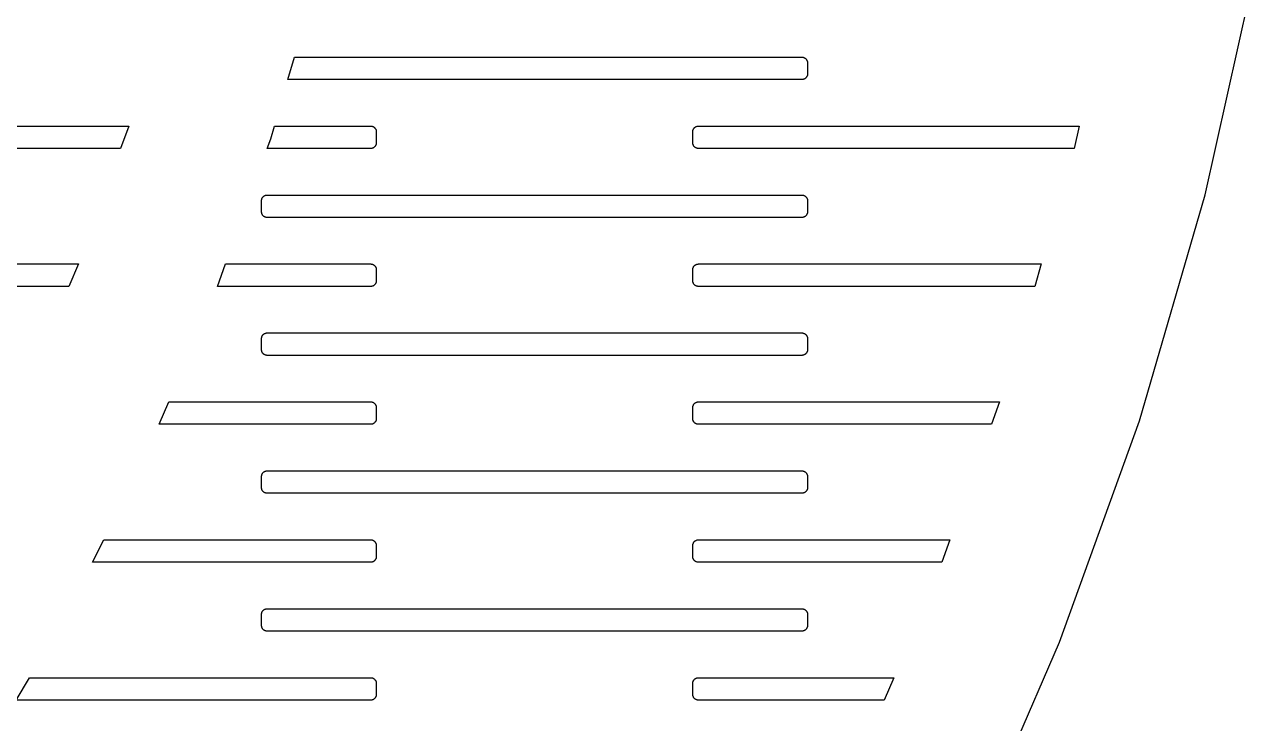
# Model space of a CAD drawing. Header units: metres. Extents: x -217 to 217, y -217 to 217.
# Drawn here: x 141.9 to 213.3, y -84.7 to -44.1 of the extents above; entities that cross this region are included whole.
import ezdxf

# ---------------------------------------------------------------- set-up
doc = ezdxf.new("R2010")
doc.units = ezdxf.units.M

msp = doc.modelspace()

# ---------------------------------------------------------------- linework, layer by layer
for p, q in [((210.374, -54.0147), (213.35, -40.6987)), ((157.206, -47.3222), (157.584, -46.0222)), ((157.584, -46.0222), (187.003, -46.0222)), ((187.003, -46.0222), (187.023, -46.0228)), ((187.023, -46.0228), (187.044, -46.0248)), ((187.044, -46.0248), (187.064, -46.028)), ((187.064, -46.028), (187.084, -46.0324)), ((187.084, -46.0324), (187.103, -46.0381)), ((187.103, -46.0381), (187.122, -46.045)), ((187.122, -46.045), (187.141, -46.0531)), ((187.141, -46.0531), (187.159, -46.0624)), ((187.159, -46.0624), (187.177, -46.0728)), ((187.177, -46.0728), (187.194, -46.0843)), ((187.194, -46.0843), (187.21, -46.0968)), ((187.21, -46.0968), (187.225, -46.1103)), ((187.225, -46.1103), (187.24, -46.1247)), ((187.24, -46.1247), (187.253, -46.14)), ((187.253, -46.14), (187.266, -46.1562)), ((187.266, -46.1562), (187.277, -46.173)), ((187.277, -46.173), (187.288, -46.1906)), ((187.288, -46.1906), (187.297, -46.2088)), ((187.297, -46.2088), (187.305, -46.2276)), ((187.305, -46.2276), (187.312, -46.2468)), ((187.312, -46.2468), (187.318, -46.2664)), ((187.318, -46.2664), (187.322, -46.2863)), ((187.322, -46.2863), (187.325, -46.3065)), ((187.325, -46.3065), (187.327, -46.3268)), ((187.327, -46.3268), (187.328, -46.3472)), ((187.328, -46.3472), (187.328, -46.9972)), ((187.305, -47.1168), (187.297, -47.1356)), ((187.312, -47.0976), (187.305, -47.1168)), ((187.318, -47.078), (187.312, -47.0976)), ((187.322, -47.0581), (187.318, -47.078)), ((187.325, -47.0379), (187.322, -47.0581)), ((187.327, -47.0176), (187.325, -47.0379)), ((187.328, -46.9972), (187.327, -47.0176)), ((187.003, -47.3222), (157.206, -47.3222)), ((187.023, -47.3215), (187.003, -47.3222)), ((187.044, -47.3196), (187.023, -47.3215)), ((187.064, -47.3164), (187.044, -47.3196)), ((187.084, -47.312), (187.064, -47.3164)), ((187.103, -47.3063), (187.084, -47.312)), ((187.122, -47.2994), (187.103, -47.3063)), ((187.141, -47.2913), (187.122, -47.2994)), ((187.159, -47.282), (187.141, -47.2913)), ((187.177, -47.2716), (187.159, -47.282)), ((187.194, -47.2601), (187.177, -47.2716)), ((187.21, -47.2476), (187.194, -47.2601)), ((187.225, -47.2341), (187.21, -47.2476)), ((187.24, -47.2197), (187.225, -47.2341)), ((187.253, -47.2044), (187.24, -47.2197)), ((187.266, -47.1882), (187.253, -47.2044)), ((187.277, -47.1713), (187.266, -47.1882)), ((187.288, -47.1538), (187.277, -47.1713)), ((187.297, -47.1356), (187.288, -47.1538)), ((131.003, -50.0222), (147.975, -50.0222)), ((147.975, -50.0222), (147.507, -51.3222)), ((156.209, -50.7554), (156.422, -50.0222)), ((156.422, -50.0222), (162.003, -50.0222)), ((162.003, -50.0222), (162.023, -50.0228)), ((162.023, -50.0228), (162.044, -50.0248)), ((162.044, -50.0248), (162.064, -50.028)), ((162.064, -50.028), (162.084, -50.0324)), ((162.084, -50.0324), (162.103, -50.0381)), ((162.103, -50.0381), (162.122, -50.045)), ((162.122, -50.045), (162.141, -50.0531)), ((162.141, -50.0531), (162.159, -50.0624)), ((162.159, -50.0624), (162.177, -50.0728)), ((162.177, -50.0728), (162.194, -50.0843)), ((162.194, -50.0843), (162.21, -50.0968)), ((162.21, -50.0968), (162.225, -50.1103)), ((162.225, -50.1103), (162.24, -50.1247)), ((162.24, -50.1247), (162.253, -50.14)), ((162.253, -50.14), (162.266, -50.1562)), ((162.266, -50.1562), (162.277, -50.173)), ((162.277, -50.173), (162.288, -50.1906)), ((162.288, -50.1906), (162.297, -50.2088)), ((162.297, -50.2088), (162.305, -50.2276)), ((162.305, -50.2276), (162.312, -50.2468)), ((162.312, -50.2468), (162.318, -50.2664)), ((162.318, -50.2664), (162.322, -50.2863)), ((162.322, -50.2863), (162.325, -50.3065)), ((162.325, -50.3065), (162.327, -50.3268)), ((162.327, -50.3268), (162.328, -50.3472)), ((162.328, -50.3472), (162.328, -50.9972)), ((180.678, -50.3268), (180.68, -50.3065)), ((180.678, -50.3472), (180.678, -50.3268)), ((180.678, -50.9972), (180.678, -50.3472)), ((180.68, -50.3065), (180.684, -50.2863)), ((180.684, -50.2863), (180.688, -50.2664)), ((180.688, -50.2664), (180.694, -50.2468)), ((180.694, -50.2468), (180.701, -50.2276)), ((180.701, -50.2276), (180.709, -50.2088)), ((180.709, -50.2088), (180.718, -50.1906)), ((180.718, -50.1906), (180.728, -50.173)), ((180.728, -50.173), (180.74, -50.1562)), ((180.74, -50.1562), (180.752, -50.14)), ((180.752, -50.14), (180.766, -50.1247)), ((180.766, -50.1247), (180.78, -50.1103)), ((180.78, -50.1103), (180.796, -50.0968)), ((180.796, -50.0968), (180.812, -50.0843)), ((180.812, -50.0843), (180.829, -50.0728)), ((180.829, -50.0728), (180.846, -50.0624)), ((180.846, -50.0624), (180.864, -50.0531)), ((180.864, -50.0531), (180.883, -50.045)), ((180.883, -50.045), (180.902, -50.0381)), ((180.902, -50.0381), (180.922, -50.0324)), ((180.922, -50.0324), (180.942, -50.028)), ((180.942, -50.028), (180.962, -50.0248)), ((180.962, -50.0248), (180.982, -50.0228)), ((180.982, -50.0228), (181.003, -50.0222)), ((181.003, -50.0222), (203.073, -50.0222)), ((203.073, -50.0222), (202.782, -51.3222)), ((147.507, -51.3222), (131.003, -51.3222)), ((156.005, -51.3222), (156.209, -50.7554)), ((162.003, -51.3222), (156.005, -51.3222)), ((162.023, -51.3215), (162.003, -51.3222)), ((162.044, -51.3196), (162.023, -51.3215)), ((162.064, -51.3164), (162.044, -51.3196)), ((162.084, -51.312), (162.064, -51.3164)), ((162.103, -51.3063), (162.084, -51.312)), ((162.122, -51.2994), (162.103, -51.3063)), ((162.141, -51.2913), (162.122, -51.2994)), ((162.159, -51.282), (162.141, -51.2913)), ((162.177, -51.2716), (162.159, -51.282)), ((162.194, -51.2601), (162.177, -51.2716)), ((162.21, -51.2476), (162.194, -51.2601)), ((162.225, -51.2341), (162.21, -51.2476)), ((162.24, -51.2197), (162.225, -51.2341)), ((162.253, -51.2044), (162.24, -51.2197)), ((162.266, -51.1882), (162.253, -51.2044)), ((162.277, -51.1713), (162.266, -51.1882)), ((162.288, -51.1538), (162.277, -51.1713)), ((162.297, -51.1356), (162.288, -51.1538)), ((162.305, -51.1168), (162.297, -51.1356)), ((162.312, -51.0976), (162.305, -51.1168)), ((162.318, -51.078), (162.312, -51.0976)), ((162.322, -51.0581), (162.318, -51.078)), ((162.325, -51.0379), (162.322, -51.0581)), ((162.327, -51.0176), (162.325, -51.0379)), ((162.328, -50.9972), (162.327, -51.0176)), ((180.678, -51.0176), (180.678, -50.9972)), ((180.68, -51.0379), (180.678, -51.0176)), ((180.684, -51.0581), (180.68, -51.0379)), ((180.688, -51.078), (180.684, -51.0581)), ((180.694, -51.0976), (180.688, -51.078)), ((180.701, -51.1168), (180.694, -51.0976)), ((180.709, -51.1356), (180.701, -51.1168)), ((180.718, -51.1538), (180.709, -51.1356)), ((180.728, -51.1713), (180.718, -51.1538)), ((180.74, -51.1882), (180.728, -51.1713)), ((180.752, -51.2044), (180.74, -51.1882)), ((180.766, -51.2197), (180.752, -51.2044)), ((180.78, -51.2341), (180.766, -51.2197)), ((180.796, -51.2476), (180.78, -51.2341)), ((180.812, -51.2601), (180.796, -51.2476)), ((180.829, -51.2716), (180.812, -51.2601)), ((180.846, -51.282), (180.829, -51.2716)), ((180.864, -51.2913), (180.846, -51.282)), ((180.883, -51.2994), (180.864, -51.2913)), ((180.902, -51.3063), (180.883, -51.2994)), ((180.922, -51.312), (180.902, -51.3063)), ((180.942, -51.3164), (180.922, -51.312)), ((180.962, -51.3196), (180.942, -51.3164)), ((180.982, -51.3215), (180.962, -51.3196)), ((181.003, -51.3222), (180.982, -51.3215)), ((202.782, -51.3222), (181.003, -51.3222)), ((155.684, -54.2863), (155.688, -54.2664)), ((155.688, -54.2664), (155.694, -54.2468)), ((155.694, -54.2468), (155.701, -54.2276)), ((155.701, -54.2276), (155.709, -54.2088)), ((155.709, -54.2088), (155.718, -54.1906)), ((155.718, -54.1906), (155.728, -54.173)), ((155.728, -54.173), (155.74, -54.1562)), ((155.74, -54.1562), (155.752, -54.14)), ((155.752, -54.14), (155.766, -54.1247)), ((155.766, -54.1247), (155.78, -54.1103)), ((155.78, -54.1103), (155.796, -54.0968)), ((155.796, -54.0968), (155.812, -54.0843)), ((155.812, -54.0843), (155.829, -54.0728)), ((155.829, -54.0728), (155.846, -54.0624)), ((155.846, -54.0624), (155.864, -54.0531)), ((155.864, -54.0531), (155.883, -54.045)), ((155.883, -54.045), (155.902, -54.0381)), ((155.902, -54.0381), (155.922, -54.0324)), ((155.922, -54.0324), (155.942, -54.028)), ((155.942, -54.028), (155.962, -54.0248)), ((155.962, -54.0248), (155.982, -54.0228)), ((155.982, -54.0228), (156.003, -54.0222)), ((156.003, -54.0222), (187.003, -54.0222)), ((187.003, -54.0222), (187.023, -54.0228)), ((187.023, -54.0228), (187.044, -54.0248)), ((187.044, -54.0248), (187.064, -54.028)), ((187.064, -54.028), (187.084, -54.0324)), ((187.084, -54.0324), (187.103, -54.0381)), ((187.103, -54.0381), (187.122, -54.045)), ((187.122, -54.045), (187.141, -54.0531)), ((187.141, -54.0531), (187.159, -54.0624)), ((187.159, -54.0624), (187.177, -54.0728)), ((187.177, -54.0728), (187.194, -54.0843)), ((187.194, -54.0843), (187.21, -54.0968)), ((187.21, -54.0968), (187.225, -54.1103)), ((187.225, -54.1103), (187.24, -54.1247)), ((187.24, -54.1247), (187.253, -54.14)), ((187.253, -54.14), (187.266, -54.1562)), ((187.266, -54.1562), (187.277, -54.173)), ((187.277, -54.173), (187.288, -54.1906)), ((187.288, -54.1906), (187.297, -54.2088)), ((187.297, -54.2088), (187.305, -54.2276)), ((187.305, -54.2276), (187.312, -54.2468)), ((187.312, -54.2468), (187.318, -54.2664)), ((187.318, -54.2664), (187.322, -54.2863)), ((206.567, -67.1176), (210.374, -54.0147)), ((155.678, -54.3268), (155.68, -54.3065)), ((155.678, -54.3472), (155.678, -54.3268)), ((155.678, -54.9972), (155.678, -54.3472)), ((155.68, -54.3065), (155.684, -54.2863)), ((187.322, -54.2863), (187.325, -54.3065)), ((187.325, -54.3065), (187.327, -54.3268)), ((187.327, -54.3268), (187.328, -54.3472)), ((187.328, -54.3472), (187.328, -54.9972)), ((155.678, -55.0176), (155.678, -54.9972)), ((155.68, -55.0379), (155.678, -55.0176)), ((155.684, -55.0581), (155.68, -55.0379)), ((155.688, -55.078), (155.684, -55.0581)), ((155.694, -55.0976), (155.688, -55.078)), ((155.701, -55.1168), (155.694, -55.0976)), ((155.709, -55.1356), (155.701, -55.1168)), ((155.718, -55.1538), (155.709, -55.1356)), ((155.728, -55.1713), (155.718, -55.1538)), ((155.74, -55.1882), (155.728, -55.1713)), ((155.752, -55.2044), (155.74, -55.1882)), ((155.766, -55.2197), (155.752, -55.2044)), ((155.78, -55.2341), (155.766, -55.2197)), ((155.796, -55.2476), (155.78, -55.2341)), ((155.812, -55.2601), (155.796, -55.2476)), ((155.829, -55.2716), (155.812, -55.2601)), ((155.846, -55.282), (155.829, -55.2716)), ((155.864, -55.2913), (155.846, -55.282)), ((155.883, -55.2994), (155.864, -55.2913)), ((155.902, -55.3063), (155.883, -55.2994)), ((155.922, -55.312), (155.902, -55.3063)), ((155.942, -55.3164), (155.922, -55.312)), ((155.962, -55.3196), (155.942, -55.3164)), ((155.982, -55.3215), (155.962, -55.3196)), ((156.003, -55.3222), (155.982, -55.3215)), ((187.003, -55.3222), (156.003, -55.3222)), ((187.023, -55.3215), (187.003, -55.3222)), ((187.044, -55.3196), (187.023, -55.3215)), ((187.064, -55.3164), (187.044, -55.3196)), ((187.084, -55.312), (187.064, -55.3164)), ((187.103, -55.3063), (187.084, -55.312)), ((187.122, -55.2994), (187.103, -55.3063)), ((187.141, -55.2913), (187.122, -55.2994)), ((187.159, -55.282), (187.141, -55.2913)), ((187.177, -55.2716), (187.159, -55.282)), ((187.194, -55.2601), (187.177, -55.2716)), ((187.21, -55.2476), (187.194, -55.2601)), ((187.225, -55.2341), (187.21, -55.2476)), ((187.24, -55.2197), (187.225, -55.2341)), ((187.253, -55.2044), (187.24, -55.2197)), ((187.266, -55.1882), (187.253, -55.2044)), ((187.277, -55.1713), (187.266, -55.1882)), ((187.288, -55.1538), (187.277, -55.1713)), ((187.297, -55.1356), (187.288, -55.1538)), ((187.305, -55.1168), (187.297, -55.1356)), ((187.312, -55.0976), (187.305, -55.1168)), ((187.318, -55.078), (187.312, -55.0976)), ((187.322, -55.0581), (187.318, -55.078)), ((187.325, -55.0379), (187.322, -55.0581)), ((187.327, -55.0176), (187.325, -55.0379)), ((187.328, -54.9972), (187.327, -55.0176)), ((131.003, -58.0222), (145.058, -58.0222)), ((145.058, -58.0222), (144.495, -59.3222)), ((153.125, -59.3222), (153.593, -58.0222)), ((153.593, -58.0222), (162.003, -58.0222)), ((162.003, -58.0222), (162.023, -58.0228)), ((162.023, -58.0228), (162.044, -58.0248)), ((162.044, -58.0248), (162.064, -58.028)), ((162.064, -58.028), (162.084, -58.0324)), ((162.084, -58.0324), (162.103, -58.0381)), ((162.103, -58.0381), (162.122, -58.045)), ((162.122, -58.045), (162.141, -58.0531)), ((162.141, -58.0531), (162.159, -58.0624)), ((162.159, -58.0624), (162.177, -58.0728)), ((162.177, -58.0728), (162.194, -58.0843)), ((162.194, -58.0843), (162.21, -58.0968)), ((162.21, -58.0968), (162.225, -58.1103)), ((162.225, -58.1103), (162.24, -58.1247)), ((162.24, -58.1247), (162.253, -58.14)), ((162.253, -58.14), (162.266, -58.1562)), ((162.266, -58.1562), (162.277, -58.173)), ((162.277, -58.173), (162.288, -58.1906)), ((162.288, -58.1906), (162.297, -58.2088)), ((162.297, -58.2088), (162.305, -58.2276)), ((162.305, -58.2276), (162.312, -58.2468)), ((162.312, -58.2468), (162.318, -58.2664)), ((162.318, -58.2664), (162.322, -58.2863)), ((162.322, -58.2863), (162.325, -58.3065)), ((162.325, -58.3065), (162.327, -58.3268)), ((162.327, -58.3268), (162.328, -58.3472)), ((162.328, -58.3472), (162.328, -58.9972)), ((180.678, -58.3268), (180.68, -58.3065)), ((180.678, -58.3472), (180.678, -58.3268)), ((180.678, -58.9972), (180.678, -58.3472)), ((180.68, -58.3065), (180.684, -58.2863)), ((180.684, -58.2863), (180.688, -58.2664)), ((180.688, -58.2664), (180.694, -58.2468)), ((180.694, -58.2468), (180.701, -58.2276)), ((180.701, -58.2276), (180.709, -58.2088)), ((180.709, -58.2088), (180.718, -58.1906)), ((180.718, -58.1906), (180.728, -58.173)), ((180.728, -58.173), (180.74, -58.1562)), ((180.74, -58.1562), (180.752, -58.14)), ((180.752, -58.14), (180.766, -58.1247)), ((180.766, -58.1247), (180.78, -58.1103)), ((180.78, -58.1103), (180.796, -58.0968)), ((180.796, -58.0968), (180.812, -58.0843)), ((180.812, -58.0843), (180.829, -58.0728)), ((180.829, -58.0728), (180.846, -58.0624)), ((180.846, -58.0624), (180.864, -58.0531)), ((180.864, -58.0531), (180.883, -58.045)), ((180.883, -58.045), (180.902, -58.0381)), ((180.902, -58.0381), (180.922, -58.0324)), ((180.922, -58.0324), (180.942, -58.028)), ((180.942, -58.028), (180.962, -58.0248)), ((180.962, -58.0248), (180.982, -58.0228)), ((180.982, -58.0228), (181.003, -58.0222)), ((181.003, -58.0222), (200.883, -58.0222)), ((200.883, -58.0222), (200.505, -59.3222)), ((162.194, -59.2601), (162.177, -59.2716)), ((162.21, -59.2476), (162.194, -59.2601)), ((162.225, -59.2341), (162.21, -59.2476)), ((162.24, -59.2197), (162.225, -59.2341)), ((162.253, -59.2044), (162.24, -59.2197)), ((162.266, -59.1882), (162.253, -59.2044)), ((162.277, -59.1713), (162.266, -59.1882)), ((162.288, -59.1538), (162.277, -59.1713)), ((162.297, -59.1356), (162.288, -59.1538)), ((162.305, -59.1168), (162.297, -59.1356)), ((162.312, -59.0976), (162.305, -59.1168)), ((162.318, -59.078), (162.312, -59.0976)), ((162.322, -59.0581), (162.318, -59.078)), ((162.325, -59.0379), (162.322, -59.0581)), ((162.327, -59.0176), (162.325, -59.0379)), ((162.328, -58.9972), (162.327, -59.0176)), ((180.678, -59.0176), (180.678, -58.9972)), ((180.68, -59.0379), (180.678, -59.0176)), ((180.684, -59.0581), (180.68, -59.0379)), ((180.688, -59.078), (180.684, -59.0581)), ((180.694, -59.0976), (180.688, -59.078)), ((180.701, -59.1168), (180.694, -59.0976)), ((180.709, -59.1356), (180.701, -59.1168)), ((180.718, -59.1538), (180.709, -59.1356)), ((180.728, -59.1713), (180.718, -59.1538)), ((180.74, -59.1882), (180.728, -59.1713)), ((180.752, -59.2044), (180.74, -59.1882)), ((180.766, -59.2197), (180.752, -59.2044)), ((180.78, -59.2341), (180.766, -59.2197)), ((180.796, -59.2476), (180.78, -59.2341)), ((180.812, -59.2601), (180.796, -59.2476)), ((180.829, -59.2716), (180.812, -59.2601)), ((144.495, -59.3222), (131.003, -59.3222)), ((162.003, -59.3222), (153.125, -59.3222)), ((162.023, -59.3215), (162.003, -59.3222)), ((162.044, -59.3196), (162.023, -59.3215)), ((162.064, -59.3164), (162.044, -59.3196)), ((162.084, -59.312), (162.064, -59.3164)), ((162.103, -59.3063), (162.084, -59.312)), ((162.122, -59.2994), (162.103, -59.3063)), ((162.141, -59.2913), (162.122, -59.2994)), ((162.159, -59.282), (162.141, -59.2913)), ((162.177, -59.2716), (162.159, -59.282)), ((180.846, -59.282), (180.829, -59.2716)), ((180.864, -59.2913), (180.846, -59.282)), ((180.883, -59.2994), (180.864, -59.2913)), ((180.902, -59.3063), (180.883, -59.2994)), ((180.922, -59.312), (180.902, -59.3063)), ((180.942, -59.3164), (180.922, -59.312)), ((180.962, -59.3196), (180.942, -59.3164)), ((180.982, -59.3215), (180.962, -59.3196)), ((181.003, -59.3222), (180.982, -59.3215)), ((200.505, -59.3222), (181.003, -59.3222)), ((155.752, -62.14), (155.766, -62.1247)), ((155.766, -62.1247), (155.78, -62.1103)), ((155.78, -62.1103), (155.796, -62.0968)), ((155.796, -62.0968), (155.812, -62.0843)), ((155.812, -62.0843), (155.829, -62.0728)), ((155.829, -62.0728), (155.846, -62.0624)), ((155.846, -62.0624), (155.864, -62.0531)), ((155.864, -62.0531), (155.883, -62.045)), ((155.883, -62.045), (155.902, -62.0381)), ((155.902, -62.0381), (155.922, -62.0324)), ((155.922, -62.0324), (155.942, -62.028)), ((155.942, -62.028), (155.962, -62.0248)), ((155.962, -62.0248), (155.982, -62.0228)), ((155.982, -62.0228), (156.003, -62.0222)), ((156.003, -62.0222), (187.003, -62.0222)), ((187.003, -62.0222), (187.023, -62.0228)), ((187.023, -62.0228), (187.044, -62.0248)), ((187.044, -62.0248), (187.064, -62.028)), ((187.064, -62.028), (187.084, -62.0324)), ((187.084, -62.0324), (187.103, -62.0381)), ((187.103, -62.0381), (187.122, -62.045)), ((187.122, -62.045), (187.141, -62.0531)), ((187.141, -62.0531), (187.159, -62.0624)), ((187.159, -62.0624), (187.177, -62.0728)), ((187.177, -62.0728), (187.194, -62.0843)), ((187.194, -62.0843), (187.21, -62.0968)), ((187.21, -62.0968), (187.225, -62.1103)), ((187.225, -62.1103), (187.24, -62.1247)), ((187.24, -62.1247), (187.253, -62.14)), ((155.678, -62.3268), (155.68, -62.3065)), ((155.678, -62.3472), (155.678, -62.3268)), ((155.678, -62.9972), (155.678, -62.3472)), ((155.68, -62.3065), (155.684, -62.2863)), ((155.684, -62.2863), (155.688, -62.2664)), ((155.688, -62.2664), (155.694, -62.2468)), ((155.694, -62.2468), (155.701, -62.2276)), ((155.701, -62.2276), (155.709, -62.2088)), ((155.709, -62.2088), (155.718, -62.1906)), ((155.718, -62.1906), (155.728, -62.173)), ((155.728, -62.173), (155.74, -62.1562)), ((155.74, -62.1562), (155.752, -62.14)), ((187.253, -62.14), (187.266, -62.1562)), ((187.266, -62.1562), (187.277, -62.173)), ((187.277, -62.173), (187.288, -62.1906)), ((187.288, -62.1906), (187.297, -62.2088)), ((187.297, -62.2088), (187.305, -62.2276)), ((187.305, -62.2276), (187.312, -62.2468)), ((187.312, -62.2468), (187.318, -62.2664)), ((187.318, -62.2664), (187.322, -62.2863)), ((187.322, -62.2863), (187.325, -62.3065)), ((187.325, -62.3065), (187.327, -62.3268)), ((187.327, -62.3268), (187.328, -62.3472)), ((187.328, -62.3472), (187.328, -62.9972)), ((155.678, -63.0176), (155.678, -62.9972)), ((155.68, -63.0379), (155.678, -63.0176)), ((155.684, -63.0581), (155.68, -63.0379)), ((155.688, -63.078), (155.684, -63.0581)), ((155.694, -63.0976), (155.688, -63.078)), ((155.701, -63.1168), (155.694, -63.0976)), ((155.709, -63.1356), (155.701, -63.1168)), ((155.718, -63.1538), (155.709, -63.1356)), ((155.728, -63.1713), (155.718, -63.1538)), ((155.74, -63.1882), (155.728, -63.1713)), ((155.752, -63.2044), (155.74, -63.1882)), ((155.766, -63.2197), (155.752, -63.2044)), ((155.78, -63.2341), (155.766, -63.2197)), ((155.796, -63.2476), (155.78, -63.2341)), ((155.812, -63.2601), (155.796, -63.2476)), ((155.829, -63.2716), (155.812, -63.2601)), ((155.846, -63.282), (155.829, -63.2716)), ((155.864, -63.2913), (155.846, -63.282)), ((155.883, -63.2994), (155.864, -63.2913)), ((155.902, -63.3063), (155.883, -63.2994)), ((155.922, -63.312), (155.902, -63.3063)), ((155.942, -63.3164), (155.922, -63.312)), ((155.962, -63.3196), (155.942, -63.3164)), ((155.982, -63.3215), (155.962, -63.3196)), ((156.003, -63.3222), (155.982, -63.3215)), ((187.003, -63.3222), (156.003, -63.3222)), ((187.023, -63.3215), (187.003, -63.3222)), ((187.044, -63.3196), (187.023, -63.3215)), ((187.064, -63.3164), (187.044, -63.3196)), ((187.084, -63.312), (187.064, -63.3164)), ((187.103, -63.3063), (187.084, -63.312)), ((187.122, -63.2994), (187.103, -63.3063)), ((187.141, -63.2913), (187.122, -63.2994)), ((187.159, -63.282), (187.141, -63.2913)), ((187.177, -63.2716), (187.159, -63.282)), ((187.194, -63.2601), (187.177, -63.2716)), ((187.21, -63.2476), (187.194, -63.2601)), ((187.225, -63.2341), (187.21, -63.2476)), ((187.24, -63.2197), (187.225, -63.2341)), ((187.253, -63.2044), (187.24, -63.2197)), ((187.266, -63.1882), (187.253, -63.2044)), ((187.277, -63.1713), (187.266, -63.1882)), ((187.288, -63.1538), (187.277, -63.1713)), ((187.297, -63.1356), (187.288, -63.1538)), ((187.305, -63.1168), (187.297, -63.1356)), ((187.312, -63.0976), (187.305, -63.1168)), ((187.318, -63.078), (187.312, -63.0976)), ((187.322, -63.0581), (187.318, -63.078)), ((187.325, -63.0379), (187.322, -63.0581)), ((187.327, -63.0176), (187.325, -63.0379)), ((187.328, -62.9972), (187.327, -63.0176)), ((149.746, -67.3222), (150.308, -66.0222)), ((150.308, -66.0222), (162.003, -66.0222)), ((162.003, -66.0222), (162.023, -66.0228)), ((162.023, -66.0228), (162.044, -66.0248)), ((162.044, -66.0248), (162.064, -66.028)), ((162.064, -66.028), (162.084, -66.0324)), ((162.084, -66.0324), (162.103, -66.0381)), ((162.103, -66.0381), (162.122, -66.045)), ((162.122, -66.045), (162.141, -66.0531)), ((162.141, -66.0531), (162.159, -66.0624)), ((162.159, -66.0624), (162.177, -66.0728)), ((162.177, -66.0728), (162.194, -66.0843)), ((162.194, -66.0843), (162.21, -66.0968)), ((162.21, -66.0968), (162.225, -66.1103)), ((162.225, -66.1103), (162.24, -66.1247)), ((162.24, -66.1247), (162.253, -66.14)), ((162.253, -66.14), (162.266, -66.1562)), ((162.266, -66.1562), (162.277, -66.173)), ((162.277, -66.173), (162.288, -66.1906)), ((162.288, -66.1906), (162.297, -66.2088)), ((162.297, -66.2088), (162.305, -66.2276)), ((162.305, -66.2276), (162.312, -66.2468)), ((162.312, -66.2468), (162.318, -66.2664)), ((162.318, -66.2664), (162.322, -66.2863)), ((162.322, -66.2863), (162.325, -66.3065)), ((162.325, -66.3065), (162.327, -66.3268)), ((162.327, -66.3268), (162.328, -66.3472)), ((162.328, -66.3472), (162.328, -66.9972)), ((180.678, -66.3268), (180.68, -66.3065)), ((180.678, -66.3472), (180.678, -66.3268)), ((180.678, -66.9972), (180.678, -66.3472)), ((180.68, -66.3065), (180.684, -66.2863)), ((180.684, -66.2863), (180.688, -66.2664)), ((180.688, -66.2664), (180.694, -66.2468)), ((180.694, -66.2468), (180.701, -66.2276)), ((180.701, -66.2276), (180.709, -66.2088)), ((180.709, -66.2088), (180.718, -66.1906)), ((180.718, -66.1906), (180.728, -66.173)), ((180.728, -66.173), (180.74, -66.1562)), ((180.74, -66.1562), (180.752, -66.14)), ((180.752, -66.14), (180.766, -66.1247)), ((180.766, -66.1247), (180.78, -66.1103)), ((180.78, -66.1103), (180.796, -66.0968)), ((180.796, -66.0968), (180.812, -66.0843)), ((180.812, -66.0843), (180.829, -66.0728)), ((180.829, -66.0728), (180.846, -66.0624)), ((180.846, -66.0624), (180.864, -66.0531)), ((180.864, -66.0531), (180.883, -66.045)), ((180.883, -66.045), (180.902, -66.0381)), ((180.902, -66.0381), (180.922, -66.0324)), ((180.922, -66.0324), (180.942, -66.028)), ((180.942, -66.028), (180.962, -66.0248)), ((180.962, -66.0248), (180.982, -66.0228)), ((180.982, -66.0228), (181.003, -66.0222)), ((181.003, -66.0222), (198.463, -66.0222)), ((198.463, -66.0222), (197.995, -67.3222)), ((162.305, -67.1168), (162.297, -67.1356)), ((162.312, -67.0976), (162.305, -67.1168)), ((162.318, -67.078), (162.312, -67.0976)), ((162.322, -67.0581), (162.318, -67.078)), ((162.325, -67.0379), (162.322, -67.0581)), ((162.327, -67.0176), (162.325, -67.0379)), ((162.328, -66.9972), (162.327, -67.0176)), ((180.678, -67.0176), (180.678, -66.9972)), ((180.68, -67.0379), (180.678, -67.0176)), ((180.684, -67.0581), (180.68, -67.0379)), ((180.688, -67.078), (180.684, -67.0581)), ((180.694, -67.0976), (180.688, -67.078)), ((180.701, -67.1168), (180.694, -67.0976)), ((180.709, -67.1356), (180.701, -67.1168)), ((201.945, -79.9556), (206.567, -67.1176)), ((162.003, -67.3222), (149.746, -67.3222)), ((162.023, -67.3215), (162.003, -67.3222)), ((162.044, -67.3196), (162.023, -67.3215)), ((162.064, -67.3164), (162.044, -67.3196)), ((162.084, -67.312), (162.064, -67.3164)), ((162.103, -67.3063), (162.084, -67.312)), ((162.122, -67.2994), (162.103, -67.3063)), ((162.141, -67.2913), (162.122, -67.2994)), ((162.159, -67.282), (162.141, -67.2913)), ((162.177, -67.2716), (162.159, -67.282)), ((162.194, -67.2601), (162.177, -67.2716)), ((162.21, -67.2476), (162.194, -67.2601)), ((162.225, -67.2341), (162.21, -67.2476)), ((162.24, -67.2197), (162.225, -67.2341)), ((162.253, -67.2044), (162.24, -67.2197)), ((162.266, -67.1882), (162.253, -67.2044)), ((162.277, -67.1713), (162.266, -67.1882)), ((162.288, -67.1538), (162.277, -67.1713)), ((162.297, -67.1356), (162.288, -67.1538)), ((180.718, -67.1538), (180.709, -67.1356)), ((180.728, -67.1713), (180.718, -67.1538)), ((180.74, -67.1882), (180.728, -67.1713)), ((180.752, -67.2044), (180.74, -67.1882)), ((180.766, -67.2197), (180.752, -67.2044)), ((180.78, -67.2341), (180.766, -67.2197)), ((180.796, -67.2476), (180.78, -67.2341)), ((180.812, -67.2601), (180.796, -67.2476)), ((180.829, -67.2716), (180.812, -67.2601)), ((180.846, -67.282), (180.829, -67.2716)), ((180.864, -67.2913), (180.846, -67.282)), ((180.883, -67.2994), (180.864, -67.2913)), ((180.902, -67.3063), (180.883, -67.2994)), ((180.922, -67.312), (180.902, -67.3063)), ((180.942, -67.3164), (180.922, -67.312)), ((180.962, -67.3196), (180.942, -67.3164)), ((180.982, -67.3215), (180.962, -67.3196)), ((181.003, -67.3222), (180.982, -67.3215)), ((197.995, -67.3222), (181.003, -67.3222)), ((155.678, -70.3268), (155.68, -70.3065)), ((155.678, -70.3472), (155.678, -70.3268)), ((155.678, -70.9972), (155.678, -70.3472)), ((155.68, -70.3065), (155.684, -70.2863)), ((155.684, -70.2863), (155.688, -70.2664)), ((155.688, -70.2664), (155.694, -70.2468)), ((155.694, -70.2468), (155.701, -70.2276)), ((155.701, -70.2276), (155.709, -70.2088)), ((155.709, -70.2088), (155.718, -70.1906)), ((155.718, -70.1906), (155.728, -70.173)), ((155.728, -70.173), (155.74, -70.1562)), ((155.74, -70.1562), (155.752, -70.14)), ((155.752, -70.14), (155.766, -70.1247)), ((155.766, -70.1247), (155.78, -70.1103)), ((155.78, -70.1103), (155.796, -70.0968)), ((155.796, -70.0968), (155.812, -70.0843)), ((155.812, -70.0843), (155.829, -70.0728)), ((155.829, -70.0728), (155.846, -70.0624)), ((155.846, -70.0624), (155.864, -70.0531)), ((155.864, -70.0531), (155.883, -70.045)), ((155.883, -70.045), (155.902, -70.0381)), ((155.902, -70.0381), (155.922, -70.0324)), ((155.922, -70.0324), (155.942, -70.028)), ((155.942, -70.028), (155.962, -70.0248)), ((155.962, -70.0248), (155.982, -70.0228)), ((155.982, -70.0228), (156.003, -70.0222)), ((156.003, -70.0222), (187.003, -70.0222)), ((187.003, -70.0222), (187.023, -70.0228)), ((187.023, -70.0228), (187.044, -70.0248)), ((187.044, -70.0248), (187.064, -70.028)), ((187.064, -70.028), (187.084, -70.0324)), ((187.084, -70.0324), (187.103, -70.0381)), ((187.103, -70.0381), (187.122, -70.045)), ((187.122, -70.045), (187.141, -70.0531)), ((187.141, -70.0531), (187.159, -70.0624)), ((187.159, -70.0624), (187.177, -70.0728)), ((187.177, -70.0728), (187.194, -70.0843)), ((187.194, -70.0843), (187.21, -70.0968)), ((187.21, -70.0968), (187.225, -70.1103)), ((187.225, -70.1103), (187.24, -70.1247)), ((187.24, -70.1247), (187.253, -70.14)), ((187.253, -70.14), (187.266, -70.1562)), ((187.266, -70.1562), (187.277, -70.173)), ((187.277, -70.173), (187.288, -70.1906)), ((187.288, -70.1906), (187.297, -70.2088)), ((187.297, -70.2088), (187.305, -70.2276)), ((187.305, -70.2276), (187.312, -70.2468)), ((187.312, -70.2468), (187.318, -70.2664)), ((187.318, -70.2664), (187.322, -70.2863)), ((187.322, -70.2863), (187.325, -70.3065)), ((187.325, -70.3065), (187.327, -70.3268)), ((187.327, -70.3268), (187.328, -70.3472)), ((187.328, -70.3472), (187.328, -70.9972)), ((155.678, -71.0176), (155.678, -70.9972)), ((155.68, -71.0379), (155.678, -71.0176)), ((155.684, -71.0581), (155.68, -71.0379)), ((155.688, -71.078), (155.684, -71.0581)), ((155.694, -71.0976), (155.688, -71.078)), ((155.701, -71.1168), (155.694, -71.0976)), ((155.709, -71.1356), (155.701, -71.1168)), ((155.718, -71.1538), (155.709, -71.1356)), ((155.728, -71.1713), (155.718, -71.1538)), ((155.74, -71.1882), (155.728, -71.1713)), ((155.752, -71.2044), (155.74, -71.1882)), ((155.766, -71.2197), (155.752, -71.2044)), ((155.78, -71.2341), (155.766, -71.2197)), ((155.796, -71.2476), (155.78, -71.2341)), ((155.812, -71.2601), (155.796, -71.2476)), ((155.829, -71.2716), (155.812, -71.2601)), ((155.846, -71.282), (155.829, -71.2716)), ((155.864, -71.2913), (155.846, -71.282)), ((155.883, -71.2994), (155.864, -71.2913)), ((155.902, -71.3063), (155.883, -71.2994)), ((155.922, -71.312), (155.902, -71.3063)), ((155.942, -71.3164), (155.922, -71.312)), ((155.962, -71.3196), (155.942, -71.3164)), ((155.982, -71.3215), (155.962, -71.3196)), ((156.003, -71.3222), (155.982, -71.3215)), ((187.003, -71.3222), (156.003, -71.3222)), ((187.023, -71.3215), (187.003, -71.3222)), ((187.044, -71.3196), (187.023, -71.3215)), ((187.064, -71.3164), (187.044, -71.3196)), ((187.084, -71.312), (187.064, -71.3164)), ((187.103, -71.3063), (187.084, -71.312)), ((187.122, -71.2994), (187.103, -71.3063)), ((187.141, -71.2913), (187.122, -71.2994)), ((187.159, -71.282), (187.141, -71.2913)), ((187.177, -71.2716), (187.159, -71.282)), ((187.194, -71.2601), (187.177, -71.2716)), ((187.21, -71.2476), (187.194, -71.2601)), ((187.225, -71.2341), (187.21, -71.2476)), ((187.24, -71.2197), (187.225, -71.2341)), ((187.253, -71.2044), (187.24, -71.2197)), ((187.266, -71.1882), (187.253, -71.2044)), ((187.277, -71.1713), (187.266, -71.1882)), ((187.288, -71.1538), (187.277, -71.1713)), ((187.297, -71.1356), (187.288, -71.1538)), ((187.305, -71.1168), (187.297, -71.1356)), ((187.312, -71.0976), (187.305, -71.1168)), ((187.318, -71.078), (187.312, -71.0976)), ((187.322, -71.0581), (187.318, -71.078)), ((187.325, -71.0379), (187.322, -71.0581)), ((187.327, -71.0176), (187.325, -71.0379)), ((187.328, -70.9972), (187.327, -71.0176)), ((145.87, -75.3222), (146.533, -74.0222)), ((146.533, -74.0222), (162.003, -74.0222)), ((162.003, -74.0222), (162.023, -74.0228)), ((162.023, -74.0228), (162.044, -74.0248)), ((162.044, -74.0248), (162.064, -74.028)), ((162.064, -74.028), (162.084, -74.0324)), ((162.084, -74.0324), (162.103, -74.0381)), ((162.103, -74.0381), (162.122, -74.045)), ((162.122, -74.045), (162.141, -74.0531)), ((162.141, -74.0531), (162.159, -74.0624)), ((162.159, -74.0624), (162.177, -74.0728)), ((162.177, -74.0728), (162.194, -74.0843)), ((162.194, -74.0843), (162.21, -74.0968)), ((162.21, -74.0968), (162.225, -74.1103)), ((162.225, -74.1103), (162.24, -74.1247)), ((162.24, -74.1247), (162.253, -74.14)), ((162.253, -74.14), (162.266, -74.1562)), ((162.266, -74.1562), (162.277, -74.173)), ((162.277, -74.173), (162.288, -74.1906)), ((162.288, -74.1906), (162.297, -74.2088)), ((162.297, -74.2088), (162.305, -74.2276)), ((162.305, -74.2276), (162.312, -74.2468)), ((162.312, -74.2468), (162.318, -74.2664)), ((180.688, -74.2664), (180.694, -74.2468)), ((180.694, -74.2468), (180.701, -74.2276)), ((180.701, -74.2276), (180.709, -74.2088)), ((180.709, -74.2088), (180.718, -74.1906)), ((180.718, -74.1906), (180.728, -74.173)), ((180.728, -74.173), (180.74, -74.1562)), ((180.74, -74.1562), (180.752, -74.14)), ((180.752, -74.14), (180.766, -74.1247)), ((180.766, -74.1247), (180.78, -74.1103)), ((180.78, -74.1103), (180.796, -74.0968)), ((180.796, -74.0968), (180.812, -74.0843)), ((180.812, -74.0843), (180.829, -74.0728)), ((180.829, -74.0728), (180.846, -74.0624)), ((180.846, -74.0624), (180.864, -74.0531)), ((180.864, -74.0531), (180.883, -74.045)), ((180.883, -74.045), (180.902, -74.0381)), ((180.902, -74.0381), (180.922, -74.0324)), ((180.922, -74.0324), (180.942, -74.028)), ((180.942, -74.028), (180.962, -74.0248)), ((180.962, -74.0248), (180.982, -74.0228)), ((180.982, -74.0228), (181.003, -74.0222)), ((181.003, -74.0222), (195.583, -74.0222)), ((195.583, -74.0222), (195.115, -75.3222)), ((162.318, -74.2664), (162.322, -74.2863)), ((162.322, -74.2863), (162.325, -74.3065)), ((162.325, -74.3065), (162.327, -74.3268)), ((162.327, -74.3268), (162.328, -74.3472)), ((162.328, -74.3472), (162.328, -74.9972)), ((180.678, -74.3268), (180.68, -74.3065)), ((180.678, -74.3472), (180.678, -74.3268)), ((180.678, -74.9972), (180.678, -74.3472)), ((180.68, -74.3065), (180.684, -74.2863)), ((180.684, -74.2863), (180.688, -74.2664)), ((162.003, -75.3222), (145.87, -75.3222)), ((162.023, -75.3215), (162.003, -75.3222)), ((162.044, -75.3196), (162.023, -75.3215)), ((162.064, -75.3164), (162.044, -75.3196)), ((162.084, -75.312), (162.064, -75.3164)), ((162.103, -75.3063), (162.084, -75.312)), ((162.122, -75.2994), (162.103, -75.3063)), ((162.141, -75.2913), (162.122, -75.2994)), ((162.159, -75.282), (162.141, -75.2913)), ((162.177, -75.2716), (162.159, -75.282)), ((162.194, -75.2601), (162.177, -75.2716)), ((162.21, -75.2476), (162.194, -75.2601)), ((162.225, -75.2341), (162.21, -75.2476)), ((162.24, -75.2197), (162.225, -75.2341)), ((162.253, -75.2044), (162.24, -75.2197)), ((162.266, -75.1882), (162.253, -75.2044)), ((162.277, -75.1713), (162.266, -75.1882)), ((162.288, -75.1538), (162.277, -75.1713)), ((162.297, -75.1356), (162.288, -75.1538)), ((162.305, -75.1168), (162.297, -75.1356)), ((162.312, -75.0976), (162.305, -75.1168)), ((162.318, -75.078), (162.312, -75.0976)), ((162.322, -75.0581), (162.318, -75.078)), ((162.325, -75.0379), (162.322, -75.0581)), ((162.327, -75.0176), (162.325, -75.0379)), ((162.328, -74.9972), (162.327, -75.0176)), ((180.678, -75.0176), (180.678, -74.9972)), ((180.68, -75.0379), (180.678, -75.0176)), ((180.684, -75.0581), (180.68, -75.0379)), ((180.688, -75.078), (180.684, -75.0581)), ((180.694, -75.0976), (180.688, -75.078)), ((180.701, -75.1168), (180.694, -75.0976)), ((180.709, -75.1356), (180.701, -75.1168)), ((180.718, -75.1538), (180.709, -75.1356)), ((180.728, -75.1713), (180.718, -75.1538)), ((180.74, -75.1882), (180.728, -75.1713)), ((180.752, -75.2044), (180.74, -75.1882)), ((180.766, -75.2197), (180.752, -75.2044)), ((180.78, -75.2341), (180.766, -75.2197)), ((180.796, -75.2476), (180.78, -75.2341)), ((180.812, -75.2601), (180.796, -75.2476)), ((180.829, -75.2716), (180.812, -75.2601)), ((180.846, -75.282), (180.829, -75.2716)), ((180.864, -75.2913), (180.846, -75.282)), ((180.883, -75.2994), (180.864, -75.2913)), ((180.902, -75.3063), (180.883, -75.2994)), ((180.922, -75.312), (180.902, -75.3063)), ((180.942, -75.3164), (180.922, -75.312)), ((180.962, -75.3196), (180.942, -75.3164)), ((180.982, -75.3215), (180.962, -75.3196)), ((181.003, -75.3222), (180.982, -75.3215)), ((195.115, -75.3222), (181.003, -75.3222)), ((155.678, -78.3268), (155.68, -78.3065)), ((155.678, -78.3472), (155.678, -78.3268)), ((155.678, -78.9972), (155.678, -78.3472)), ((155.68, -78.3065), (155.684, -78.2863)), ((155.684, -78.2863), (155.688, -78.2664)), ((155.688, -78.2664), (155.694, -78.2468)), ((155.694, -78.2468), (155.701, -78.2276)), ((155.701, -78.2276), (155.709, -78.2088)), ((155.709, -78.2088), (155.718, -78.1906)), ((155.718, -78.1906), (155.728, -78.173)), ((155.728, -78.173), (155.74, -78.1562)), ((155.74, -78.1562), (155.752, -78.14)), ((155.752, -78.14), (155.766, -78.1247)), ((155.766, -78.1247), (155.78, -78.1103)), ((155.78, -78.1103), (155.796, -78.0968)), ((155.796, -78.0968), (155.812, -78.0843)), ((155.812, -78.0843), (155.829, -78.0728)), ((155.829, -78.0728), (155.846, -78.0624)), ((155.846, -78.0624), (155.864, -78.0531)), ((155.864, -78.0531), (155.883, -78.045)), ((155.883, -78.045), (155.902, -78.0381)), ((155.902, -78.0381), (155.922, -78.0324)), ((155.922, -78.0324), (155.942, -78.028)), ((155.942, -78.028), (155.962, -78.0248)), ((155.962, -78.0248), (155.982, -78.0228)), ((155.982, -78.0228), (156.003, -78.0222)), ((156.003, -78.0222), (187.003, -78.0222)), ((187.003, -78.0222), (187.023, -78.0228)), ((187.023, -78.0228), (187.044, -78.0248)), ((187.044, -78.0248), (187.064, -78.028)), ((187.064, -78.028), (187.084, -78.0324)), ((187.084, -78.0324), (187.103, -78.0381)), ((187.103, -78.0381), (187.122, -78.045)), ((187.122, -78.045), (187.141, -78.0531)), ((187.141, -78.0531), (187.159, -78.0624)), ((187.159, -78.0624), (187.177, -78.0728)), ((187.177, -78.0728), (187.194, -78.0843)), ((187.194, -78.0843), (187.21, -78.0968)), ((187.21, -78.0968), (187.225, -78.1103)), ((187.225, -78.1103), (187.24, -78.1247)), ((187.24, -78.1247), (187.253, -78.14)), ((187.253, -78.14), (187.266, -78.1562)), ((187.266, -78.1562), (187.277, -78.173)), ((187.277, -78.173), (187.288, -78.1906)), ((187.288, -78.1906), (187.297, -78.2088)), ((187.297, -78.2088), (187.305, -78.2276)), ((187.305, -78.2276), (187.312, -78.2468)), ((187.312, -78.2468), (187.318, -78.2664)), ((187.318, -78.2664), (187.322, -78.2863)), ((187.322, -78.2863), (187.325, -78.3065)), ((187.325, -78.3065), (187.327, -78.3268)), ((187.327, -78.3268), (187.328, -78.3472)), ((187.328, -78.3472), (187.328, -78.9972)), ((155.678, -79.0176), (155.678, -78.9972)), ((155.68, -79.0379), (155.678, -79.0176)), ((155.684, -79.0581), (155.68, -79.0379)), ((155.688, -79.078), (155.684, -79.0581)), ((155.694, -79.0976), (155.688, -79.078)), ((155.701, -79.1168), (155.694, -79.0976)), ((155.709, -79.1356), (155.701, -79.1168)), ((155.718, -79.1538), (155.709, -79.1356)), ((155.728, -79.1713), (155.718, -79.1538)), ((155.74, -79.1882), (155.728, -79.1713)), ((155.752, -79.2044), (155.74, -79.1882)), ((155.766, -79.2197), (155.752, -79.2044)), ((155.78, -79.2341), (155.766, -79.2197)), ((155.796, -79.2476), (155.78, -79.2341)), ((155.812, -79.2601), (155.796, -79.2476)), ((155.829, -79.2716), (155.812, -79.2601)), ((187.194, -79.2601), (187.177, -79.2716)), ((187.21, -79.2476), (187.194, -79.2601)), ((187.225, -79.2341), (187.21, -79.2476)), ((187.24, -79.2197), (187.225, -79.2341)), ((187.253, -79.2044), (187.24, -79.2197)), ((187.266, -79.1882), (187.253, -79.2044)), ((187.277, -79.1713), (187.266, -79.1882)), ((187.288, -79.1538), (187.277, -79.1713)), ((187.297, -79.1356), (187.288, -79.1538)), ((187.305, -79.1168), (187.297, -79.1356)), ((187.312, -79.0976), (187.305, -79.1168)), ((187.318, -79.078), (187.312, -79.0976)), ((187.322, -79.0581), (187.318, -79.078)), ((187.325, -79.0379), (187.322, -79.0581)), ((187.327, -79.0176), (187.325, -79.0379)), ((187.328, -78.9972), (187.327, -79.0176)), ((155.846, -79.282), (155.829, -79.2716)), ((155.864, -79.2913), (155.846, -79.282)), ((155.883, -79.2994), (155.864, -79.2913)), ((155.902, -79.3063), (155.883, -79.2994)), ((155.922, -79.312), (155.902, -79.3063)), ((155.942, -79.3164), (155.922, -79.312)), ((155.962, -79.3196), (155.942, -79.3164)), ((155.982, -79.3215), (155.962, -79.3196)), ((156.003, -79.3222), (155.982, -79.3215)), ((187.003, -79.3222), (156.003, -79.3222)), ((187.023, -79.3215), (187.003, -79.3222)), ((187.044, -79.3196), (187.023, -79.3215)), ((187.064, -79.3164), (187.044, -79.3196)), ((187.084, -79.312), (187.064, -79.3164)), ((187.103, -79.3063), (187.084, -79.312)), ((187.122, -79.2994), (187.103, -79.3063)), ((187.141, -79.2913), (187.122, -79.2994)), ((187.159, -79.282), (187.141, -79.2913)), ((187.177, -79.2716), (187.159, -79.282)), ((196.526, -92.4781), (201.945, -79.9556)), ((141.451, -83.3222), (142.219, -82.0222)), ((142.219, -82.0222), (162.003, -82.0222)), ((162.003, -82.0222), (162.023, -82.0228)), ((162.023, -82.0228), (162.044, -82.0248)), ((162.044, -82.0248), (162.064, -82.028)), ((162.064, -82.028), (162.084, -82.0324)), ((162.084, -82.0324), (162.103, -82.0381)), ((162.103, -82.0381), (162.122, -82.045)), ((162.122, -82.045), (162.141, -82.0531)), ((162.141, -82.0531), (162.159, -82.0624)), ((162.159, -82.0624), (162.177, -82.0728)), ((162.177, -82.0728), (162.194, -82.0843)), ((162.194, -82.0843), (162.21, -82.0968)), ((162.21, -82.0968), (162.225, -82.1103)), ((162.225, -82.1103), (162.24, -82.1247)), ((180.766, -82.1247), (180.78, -82.1103)), ((180.78, -82.1103), (180.796, -82.0968)), ((180.796, -82.0968), (180.812, -82.0843)), ((180.812, -82.0843), (180.829, -82.0728)), ((180.829, -82.0728), (180.846, -82.0624)), ((180.846, -82.0624), (180.864, -82.0531)), ((180.864, -82.0531), (180.883, -82.045)), ((180.883, -82.045), (180.902, -82.0381)), ((180.902, -82.0381), (180.922, -82.0324)), ((180.922, -82.0324), (180.942, -82.028)), ((180.942, -82.028), (180.962, -82.0248)), ((180.962, -82.0248), (180.982, -82.0228)), ((180.982, -82.0228), (181.003, -82.0222)), ((181.003, -82.0222), (192.338, -82.0222)), ((192.338, -82.0222), (191.775, -83.3222)), ((162.24, -82.1247), (162.253, -82.14)), ((162.253, -82.14), (162.266, -82.1562)), ((162.266, -82.1562), (162.277, -82.173)), ((162.277, -82.173), (162.288, -82.1906)), ((162.288, -82.1906), (162.297, -82.2088)), ((162.297, -82.2088), (162.305, -82.2276)), ((162.305, -82.2276), (162.312, -82.2468)), ((162.312, -82.2468), (162.318, -82.2664)), ((162.318, -82.2664), (162.322, -82.2863)), ((162.322, -82.2863), (162.325, -82.3065)), ((162.325, -82.3065), (162.327, -82.3268)), ((162.327, -82.3268), (162.328, -82.3472)), ((162.328, -82.3472), (162.328, -82.9972)), ((180.678, -82.3268), (180.68, -82.3065)), ((180.678, -82.3472), (180.678, -82.3268)), ((180.678, -82.9972), (180.678, -82.3472)), ((180.68, -82.3065), (180.684, -82.2863)), ((180.684, -82.2863), (180.688, -82.2664)), ((180.688, -82.2664), (180.694, -82.2468)), ((180.694, -82.2468), (180.701, -82.2276)), ((180.701, -82.2276), (180.709, -82.2088)), ((180.709, -82.2088), (180.718, -82.1906)), ((180.718, -82.1906), (180.728, -82.173)), ((180.728, -82.173), (180.74, -82.1562)), ((180.74, -82.1562), (180.752, -82.14)), ((180.752, -82.14), (180.766, -82.1247)), ((162.003, -83.3222), (141.451, -83.3222)), ((162.023, -83.3215), (162.003, -83.3222)), ((162.044, -83.3196), (162.023, -83.3215)), ((162.064, -83.3164), (162.044, -83.3196)), ((162.084, -83.312), (162.064, -83.3164)), ((162.103, -83.3063), (162.084, -83.312)), ((162.122, -83.2994), (162.103, -83.3063)), ((162.141, -83.2913), (162.122, -83.2994)), ((162.159, -83.282), (162.141, -83.2913)), ((162.177, -83.2716), (162.159, -83.282)), ((162.194, -83.2601), (162.177, -83.2716)), ((162.21, -83.2476), (162.194, -83.2601)), ((162.225, -83.2341), (162.21, -83.2476)), ((162.24, -83.2197), (162.225, -83.2341)), ((162.253, -83.2044), (162.24, -83.2197)), ((162.266, -83.1882), (162.253, -83.2044)), ((162.277, -83.1713), (162.266, -83.1882)), ((162.288, -83.1538), (162.277, -83.1713)), ((162.297, -83.1356), (162.288, -83.1538)), ((162.305, -83.1168), (162.297, -83.1356)), ((162.312, -83.0976), (162.305, -83.1168)), ((162.318, -83.078), (162.312, -83.0976)), ((162.322, -83.0581), (162.318, -83.078)), ((162.325, -83.0379), (162.322, -83.0581)), ((162.327, -83.0176), (162.325, -83.0379)), ((162.328, -82.9972), (162.327, -83.0176)), ((180.678, -83.0176), (180.678, -82.9972)), ((180.68, -83.0379), (180.678, -83.0176)), ((180.684, -83.0581), (180.68, -83.0379)), ((180.688, -83.078), (180.684, -83.0581)), ((180.694, -83.0976), (180.688, -83.078)), ((180.701, -83.1168), (180.694, -83.0976)), ((180.709, -83.1356), (180.701, -83.1168)), ((180.718, -83.1538), (180.709, -83.1356)), ((180.728, -83.1713), (180.718, -83.1538)), ((180.74, -83.1882), (180.728, -83.1713)), ((180.752, -83.2044), (180.74, -83.1882)), ((180.766, -83.2197), (180.752, -83.2044)), ((180.78, -83.2341), (180.766, -83.2197)), ((180.796, -83.2476), (180.78, -83.2341)), ((180.812, -83.2601), (180.796, -83.2476)), ((180.829, -83.2716), (180.812, -83.2601)), ((180.846, -83.282), (180.829, -83.2716)), ((180.864, -83.2913), (180.846, -83.282)), ((180.883, -83.2994), (180.864, -83.2913)), ((180.902, -83.3063), (180.883, -83.2994)), ((180.922, -83.312), (180.902, -83.3063)), ((180.942, -83.3164), (180.922, -83.312)), ((180.962, -83.3196), (180.942, -83.3164)), ((180.982, -83.3215), (180.962, -83.3196)), ((181.003, -83.3222), (180.982, -83.3215)), ((191.775, -83.3222), (181.003, -83.3222))]:
    msp.add_line(p, q)

doc.saveas('drawing.dxf')
